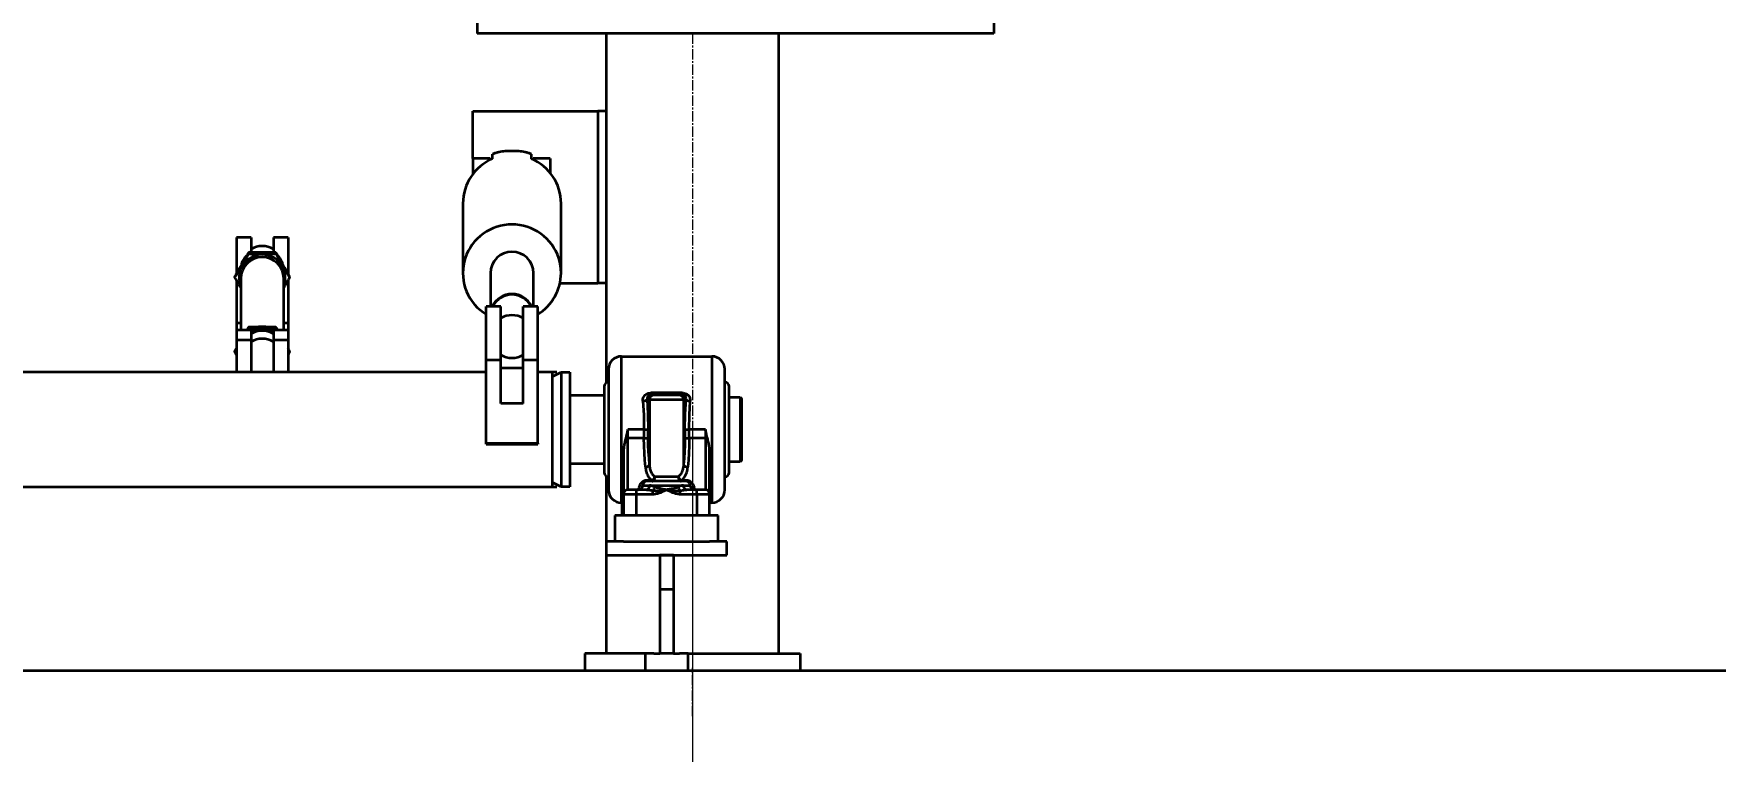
# Model space of a CAD drawing. Header units: millimetres. Extents: x -17820 to 17820, y -12600 to 12600.
# Drawn here: x -2393 to -440, y 4254 to 5088 of the extents above; entities that cross this region are included whole.
import ezdxf

# ---------------------------------------------------------------- set-up
doc = ezdxf.new("R2010")
doc.units = ezdxf.units.MM
doc.linetypes.add('点画线', pattern=[18, 12, -2, 2, -2])
doc.layers.get('0').update_dxf_attribs({"lineweight": 35})
for name, color, linetype, lineweight in [('CDRAFT0', 7, 'Continuous', 35), ('EB0_1_1_1_1_1_1_1_1_1_1_1_1_1_1_1_1_1_1_1_1_1', 7, 'Continuous', 35), ('EB0_1_1_1_1_1_1_1_1_1_1_1_1_1_1_1_1_1_1_1_1_1_1_1_1_1_1_1_1', 7, 'Continuous', 35), ('中心线层', 1, '点画线', 18), ('尺寸线层', 3, 'Continuous', 18)]:
    doc.layers.add(name, color=color, linetype=linetype, lineweight=lineweight)
doc.styles.add('机械', font='isocp', dxfattribs={"width": 0.667, "bigfont": 'gbcbig.shx'})
doc.dimstyles.new('标准', dxfattribs={"dimscale": 60, "dimtxt": 4, "dimasz": 3, "dimexe": 1, "dimexo": 0, "dimgap": 0.76128, "dimtad": 1, "dimdec": 1, "dimdsep": 46, "dimtxsty": '机械', "dimblk": '_CAXARROW', "dimcen": 0, "dimdle": 4, "dimclrt": 2, "dimaunit": 1, "dimazin": 2, "dimtfac": 0.707107, "dimtdec": 3, "dimtmove": 0, "dimatfit": 3, "dimfxl": 0, "dimfrac": 2, "dimtolj": 1, "dimlwd": 18, "dimarcsym": 0})

# ---------------------------------------------------------------- blocks, each defined once
blk = doc.blocks.new('*X169')
at = {"layer": 'CDRAFT0'}
for p, q in [((-140, 85.2), (-35, 85.2)), ((-140, -84.8), (-140, 85.2)), ((-35, 85.2), (-35, 0.2)), ((-220, 61.7), (-210, 66.7)), ((-220, -66.3), (-220, 66.7)), ((-210, 66.7), (-200, 66.7)), ((-210, 66.7), (-210, 65.9)), ((-210, 65.9), (-210, -66.3)), ((-200, 66.7), (-200, 65.9)), ((-200, 65.9), (-200, -66.3)), ((-155, 70.2), (-155, -69.8)), ((-20, 0.2), (-20, 70.2)), ((-200, 40.2), (-160, 40.2)), ((-160, 50.2), (-160, -49.8)), ((-69.3, 42.7), (-105.7, 42.7)), ((-105.7, 40.2), (-105.7, 42.7)), ((-102.3, 40.2), (-105.7, 40.2)), ((-72.7, 40.2), (-102.3, 40.2)), ((-69.3, 40.2), (-72.7, 40.2)), ((-69.3, 40.2), (-69.3, 42.7)), ((-15, 0.2), (-15, 50.2)), ((-110.1, 35.2), (-107.2, 35.2)), ((-107.2, 35.2), (-67.8, 35.2)), ((-107.2, 35.2), (-107.2, -40.4)), ((-67.8, 35.2), (-67.8, -40.4)), ((-67.8, 35.2), (-64.9, 35.2)), ((-15, 37.7), (-2, 37.7)), ((-2, 37.7), (0, 35.7)), ((-2, 37.7), (-2, 37.3)), ((-2, 37.3), (-2, -37.3)), ((0, 35.3), (0, 35.7)), ((0, -35.3), (0, 35.3)), ((-113.8, 0.2), (-132.5, 0.2)), ((-132.5, -9.8), (-132.5, 0.2)), ((-113.8, 0.2), (-113.8, -9.8)), ((-113.8, 0.2), (-108.8, 0.2)), ((-108.8, -9.8), (-108.8, 0.2)), ((-66.2, 0.2), (-66.2, -9.8)), ((-66.2, 0.2), (-61.2, 0.2)), ((-61.2, -9.8), (-61.2, 0.2)), ((-42.5, 0.2), (-61.2, 0.2)), ((-42.5, 0.2), (-42.5, -9.8)), ((-35, 0.2), (-35, -84.8)), ((-20, -69.8), (-20, 0.2)), ((-15, -49.8), (-15, 0.2)), ((-134.9, -9.8), (-132.5, -9.8)), ((-113.8, -9.8), (-132.5, -9.8)), ((-132.5, -69.8), (-132.5, -9.8)), ((-113.8, -9.8), (-108.8, -9.8)), ((-66.2, -9.8), (-61.2, -9.8)), ((-42.5, -9.8), (-61.2, -9.8)), ((-42.5, -9.8), (-42.5, -69.8)), ((-40.1, -9.8), (-42.5, -9.8)), ((-137.5, -23.8), (-137.5, -74.8)), ((-37.5, -74.8), (-37.5, -23.8)), ((-2, -37.3), (-15, -37.3)), ((0, -35.3), (-2, -37.3)), ((-160, -39.8), (-200, -39.8)), ((-157.5, -54.1), (-157.5, -129.8)), ((-73.9, -54.8), (-101.1, -54.8)), ((-210, -66.3), (-220, -61.3)), ((-200, -66.3), (-210, -66.3)), ((-137.5, -74.8), (-122.5, -74.8)), ((-137.5, -74.8), (-137.5, -99.8)), ((-122.5, -69.8), (-132.5, -69.8)), ((-122.5, -74.8), (-122.5, -69.8)), ((-111, -69.8), (-122.5, -69.8)), ((-122.5, -74.8), (-103.3, -74.8)), ((-122.5, -99.8), (-122.5, -74.8)), ((-115, -64.8), (-115, -64.7)), ((-115, -64.8), (-107.3, -64.8)), ((-104.4, -58.9), (-110, -58.9)), ((-110, -59.8), (-110, -58.9)), ((-65, -59.8), (-110, -59.8)), ((-107.3, -64.8), (-67.7, -64.8)), ((-104.4, -59.8), (-104.4, -58.9)), ((-103.3, -74.8), (-103.3, -70.7)), ((-71.7, -74.8), (-71.7, -70.7)), ((-71.7, -74.8), (-52.5, -74.8)), ((-65, -58.9), (-70.6, -58.9)), ((-70.6, -58.9), (-70.6, -59.8)), ((-67.7, -64.8), (-60, -64.8)), ((-65, -58.9), (-65, -59.8)), ((-52.5, -69.8), (-64, -69.8)), ((-60, -64.7), (-60, -64.8)), ((-42.5, -69.8), (-52.5, -69.8)), ((-52.5, -74.8), (-52.5, -69.8)), ((-52.5, -74.8), (-37.5, -74.8)), ((-52.5, -74.8), (-52.5, -99.8)), ((-37.5, -99.8), (-37.5, -74.8)), ((-137.5, -84.8), (-140, -84.8)), ((-139.5, -84.8), (-139.5, -99.8)), ((-35, -84.8), (-37.5, -84.8)), ((-147.5, -99.8), (-147.5, -129.8)), ((-137.5, -99.8), (-147.5, -99.8)), ((-37.5, -99.8), (-137.5, -99.8)), ((-27.5, -99.8), (-37.5, -99.8)), ((-27.5, -129.8), (-27.5, -99.8)), ((-157.5, -129.8), (-157.5, -145.8)), ((-137.5, -129.8), (-157.5, -129.8)), ((-137.5, -129.8), (-37.5, -129.8)), ((-17.5, -129.8), (-37.5, -129.8)), ((-17.5, -145.8), (-17.5, -129.8)), ((-157.5, -145.8), (-137.5, -145.8)), ((-157.5, -145.8), (-157.5, -259.8)), ((-137.5, -145.8), (-37.5, -145.8)), ((-95.5, -145.8), (-95.5, -185.8)), ((-79.5, -145.8), (-95.5, -145.8)), ((-79.5, -145.8), (-79.5, -185.8)), ((-37.5, -145.8), (-17.5, -145.8)), ((-79.5, -185.8), (-95.5, -185.8)), ((-95.5, -185.8), (-95.5, -259.8)), ((-79.5, -185.8), (-79.5, -259.8)), ((-182.5, -259.8), (-182.5, -279.8)), ((-162.5, -259.8), (-182.5, -259.8)), ((-107.5, -259.8), (-162.5, -259.8)), ((-112.5, -259.8), (-112.5, -279.8)), ((-102.5, -259.8), (-112.5, -259.8)), ((-102.5, -259.8), (-95.5, -259.8)), ((-79.5, -259.8), (-95.5, -259.8)), ((-79.5, -259.8), (-72.5, -259.8)), ((-62.5, -259.8), (-72.5, -259.8)), ((-62.5, -279.8), (-62.5, -259.8))]:
    blk.add_line(p, q, dxfattribs=at)
for points in [[(-115, 33.3), (-114.1, 33.4), (-113.3, 33.5), (-112.5, 33.7), (-111.8, 33.9), (-111.2, 34.2), (-110.7, 34.5), (-110.3, 34.9), (-110.1, 35.2)], [(-115, 33.3), (-114.1, 17.1), (-113.8, 0.2)], [(-110.1, 35.2), (-109.2, 18.1), (-108.8, 0.2)], [(-66.2, 0.2), (-65.8, 18.1), (-64.9, 35.2)], [(-64.9, 35.2), (-64.7, 34.9), (-64.3, 34.5), (-63.8, 34.2), (-63.2, 33.9), (-62.5, 33.7), (-61.7, 33.5), (-60.9, 33.4), (-60, 33.3)], [(-61.2, 0.2), (-60.9, 17.1), (-60, 33.3)], [(-112.1, -43.2), (-112.8, -35.5), (-113.3, -27.3), (-113.7, -18.6), (-113.8, -9.8)], [(-107.2, -40.4), (-107.9, -33.4), (-108.4, -25.8), (-108.7, -17.9), (-108.8, -9.8)], [(-66.2, -9.8), (-66.3, -17.9), (-66.6, -25.8), (-67.1, -33.4), (-67.8, -40.4)], [(-61.2, -9.8), (-61.3, -18.6), (-61.7, -27.3), (-62.2, -35.5), (-62.9, -43.2)], [(-104.4, -59.8), (-103.8, -59.7), (-103.2, -59.4), (-102.6, -58.9), (-102.1, -58.3), (-101.6, -57.6), (-101.3, -56.7), (-101.1, -55.8), (-101.1, -54.8)], [(-73.9, -54.8), (-73.9, -55.8), (-73.7, -56.7), (-73.4, -57.6), (-72.9, -58.3), (-72.4, -58.9), (-71.8, -59.4), (-71.2, -59.7), (-70.6, -59.8)], [(-107.3, -64.8), (-107.4, -65.8), (-107.6, -66.7), (-108, -67.6), (-108.4, -68.3), (-108.9, -68.9), (-109.6, -69.4), (-110.2, -69.7), (-111, -69.8)], [(-64, -69.8), (-64.8, -69.7), (-65.4, -69.4), (-66.1, -68.9), (-66.6, -68.3), (-67, -67.6), (-67.4, -66.7), (-67.6, -65.8), (-67.7, -64.8)]]:
    blk.add_lwpolyline(points, dxfattribs=at)
for centre, radius, start, end in [((-140, 70.2), 15, 90, 180), ((-35, 70.2), 15, 0, 90), ((-155, 50.2), 5, 90, 180), ((-102.2, 35.3), 4.96, 90.4412, 180.4348), ((-72.8, 35.3), 4.96, 359.5653, 89.5588), ((-20, 50.2), 5, 0, 90), ((-155, -49.8), 5, 180, 270), ((-111.9, -37.9), 5.37, 267.6884, 331.3352), ((-108.1, -52.4), 7.46, 299.4817, 341.2259), ((-66.9, -52.4), 7.46, 198.7743, 240.5182), ((-63.1, -37.9), 5.37, 208.6647, 272.3117), ((-20, -49.8), 5, 270, 0), ((-140, -69.8), 15, 180, 270), ((-132.5, -74.8), 5, 90, 180), ((-120, -64.8), 5, 270, 0), ((-110, -64.8), 5, 90, 180), ((-109.5, -64.2), 9, 313.7489, 344.1336), ((-65.5, -64.2), 9, 195.8664, 226.251), ((-65, -64.8), 5, 0, 90), ((-55, -64.8), 5, 180, 270), ((-42.5, -74.8), 5, 0, 90), ((-35, -69.8), 15, 270, 360)]:
    blk.add_arc(centre, radius, start, end, dxfattribs=at)
for points, knots in [([(-115, 33.3), (-115, 33.4), (-115.1, 34.7), (-114.7, 36.8), (-113.4, 39.4), (-111.3, 41.3), (-108.7, 42.5), (-106.7, 42.6), (-105.7, 42.7)], [0, 0, 0, 0, 78.656882, 552.412094, 982.209372, 1381.584247, 1784.195973, 2191.396237, 2191.396237, 2191.396237, 2191.396237]), ([(-105.7, 40.2), (-106.1, 40.2), (-106.6, 40.2), (-107.5, 39.9), (-108, 39.7), (-108.8, 39.2), (-109.5, 38.4), (-110.1, 37.1), (-110.2, 35.9), (-110.1, 35.3), (-110.1, 35.2)], [0, 0, 0, 0, 353.413017, 460.487571, 821.969679, 919.777272, 1410.333822, 1983.5876, 2649.839329, 2761.772659, 2761.772659, 2761.772659, 2761.772659]), ([(-69.3, 42.7), (-68.7, 42.7), (-67.1, 42.6), (-65, 41.9), (-63.2, 40.7), (-61.9, 39.6), (-61, 38.2), (-60.1, 36.1), (-60, 34.4), (-60, 33.3)], [0, 0, 0, 0, 181.45857, 520.948208, 711.405583, 901.935394, 1101.793289, 1301.729557, 1694.866909, 1694.866909, 1694.866909, 1694.866909]), ([(-64.9, 35.2), (-64.9, 35.8), (-64.8, 37), (-65.5, 38.4), (-66.3, 39.2), (-67.1, 39.7), (-67.7, 40), (-68.5, 40.2), (-69, 40.2), (-69.3, 40.2)], [0, 0, 0, 0, 439.470107, 859.758714, 1107.709234, 1223.394733, 1437.440906, 1526.296536, 1689.737895, 1689.737895, 1689.737895, 1689.737895]), ([(-132.5, 0.2), (-132.5, 0.2), (-133.3, -3.1), (-134.1, -6.5), (-134.9, -9.8)], [0, 0, 0, 0, 4.713772, 832.118834, 832.118834, 832.118834, 832.118834]), ([(-40.1, -9.8), (-40.8, -7.1), (-41.5, -3.7), (-42.3, -0.4), (-42.5, 0.2), (-42.5, 0.2)], [0, 0, 0, 0, 318.442037, 387.756599, 389.965173, 389.965173, 389.965173, 389.965173]), ([(-134.9, -9.8), (-135.3, -11.5), (-136.1, -14.6), (-137.2, -19.3), (-137.4, -22.3), (-137.5, -23.8)], [0, 0, 0, 0, 417.689489, 788.192028, 1163.806355, 1163.806355, 1163.806355, 1163.806355]), ([(-37.5, -23.8), (-37.6, -22.3), (-37.8, -19.3), (-38.9, -14.7), (-39.7, -11.5), (-40.1, -9.8)], [0, 0, 0, 0, 101.92253, 205.965725, 321.267356, 321.267356, 321.267356, 321.267356]), ([(-112.1, -43.2), (-111.9, -45.1), (-111.5, -47.9), (-110.4, -51.2), (-109.2, -53.8), (-107.5, -56.3), (-105.7, -58), (-104.6, -58.8), (-104.4, -58.9)], [0, 0, 0, 0, 458.773456, 695.139034, 931.428645, 1234.746274, 1545.504569, 1590.720548, 1590.720548, 1590.720548, 1590.720548]), ([(-101.1, -54.8), (-101.2, -54.7), (-102, -54), (-103.5, -52.4), (-105.2, -49.5), (-106.6, -45.5), (-107, -42.1), (-107.2, -40.4)], [0, 0, 0, 0, 34.314827, 266.895655, 506.135816, 872.498003, 1250.577512, 1250.577512, 1250.577512, 1250.577512]), ([(-67.8, -40.4), (-67.9, -41.4), (-68.1, -43.5), (-68.8, -46.4), (-69.7, -49.2), (-70.9, -51.5), (-72.4, -53.4), (-73.4, -54.3), (-73.9, -54.8)], [0, 0, 0, 0, 185.429732, 372.323077, 567.719377, 766.464792, 904.29766, 1044.164045, 1044.164045, 1044.164045, 1044.164045]), ([(-70.6, -58.9), (-69.9, -58.4), (-68.6, -57.4), (-66.8, -55.4), (-65.3, -52.8), (-64.1, -49.8), (-63.3, -46.6), (-63, -44.3), (-62.9, -43.2)], [0, 0, 0, 0, 138.78698, 279.592924, 471.380876, 666.764718, 843.141959, 1021.211086, 1021.211086, 1021.211086, 1021.211086]), ([(-110, -58.9), (-110.6, -58.9), (-111.4, -59), (-112.8, -59.3), (-114.1, -59.8), (-115.4, -60.6), (-116.6, -61.5), (-117.7, -62.7), (-118.8, -64.4), (-119.5, -66.3), (-119.9, -68.2), (-120, -69.5), (-120, -69.7), (-120, -69.8)], [0, 0, 0, 0, 132.782942, 165.941845, 333.920015, 458.824112, 587.100813, 797.793235, 1013.323121, 1424.986473, 1845.437278, 2376.401798, 2916.031213, 2916.031213, 2916.031213, 2916.031213]), ([(-111, -69.8), (-110.7, -69.8), (-109.3, -69.8), (-106.7, -70.1), (-104.5, -70.5), (-103.3, -70.7)], [0, 0, 0, 0, 103.844029, 474.340611, 850.451152, 850.451152, 850.451152, 850.451152]), ([(-100.9, -66.7), (-102.1, -66.1), (-104.1, -65.3), (-106.2, -64.8), (-107.1, -64.8), (-107.3, -64.8)], [0, 0, 0, 0, 464.208799, 721.062235, 826.809423, 826.809423, 826.809423, 826.809423]), ([(-103.3, -70.7), (-101.7, -70.8), (-98.5, -71), (-94.3, -70.6), (-90.6, -70.2), (-88.5, -69.9), (-87.5, -69.8), (-87.5, -69.8)], [0, 0, 0, 0, 374.696591, 750.669576, 986.480118, 1223.097984, 1226.036104, 1226.036104, 1226.036104, 1226.036104]), ([(-103.3, -74.8), (-103, -74.8), (-101.5, -74.7), (-98.7, -74.3), (-95.1, -73.1), (-91.3, -71.6), (-88.8, -70.4), (-87.5, -69.8), (-87.5, -69.8)], [0, 0, 0, 0, 80.843276, 396.345543, 712.787711, 1076.661422, 1440.823426, 1443.414518, 1443.414518, 1443.414518, 1443.414518]), ([(-87.5, -69.8), (-87.5, -69.8), (-87.5, -69.8), (-87.6, -69.8), (-88, -69.7), (-89.4, -69.5), (-90.9, -69.2), (-93.1, -68.8), (-95.1, -68.4), (-98.1, -67.8), (-99.9, -67.1), (-100.9, -66.7)], [0, 0, 0, 0, 4.940586, 11.442628, 39.443659, 151.460521, 600.356858, 643.780339, 1054.030073, 1464.181841, 1921.861527, 1921.861527, 1921.861527, 1921.861527]), ([(-74.1, -66.7), (-75.1, -67.1), (-77.1, -67.9), (-80.9, -68.6), (-84.4, -69.3), (-86.8, -69.7), (-87.5, -69.8), (-87.5, -69.8)], [0, 0, 0, 0, 263.301621, 527.472913, 935.609204, 1079.868765, 1082.652561, 1082.652561, 1082.652561, 1082.652561]), ([(-87.5, -69.8), (-87.5, -69.8), (-86.5, -69.9), (-84.4, -70.2), (-80.7, -70.6), (-76.5, -71), (-73.3, -70.8), (-71.7, -70.7)], [0, 0, 0, 0, 2.601409, 212.102657, 420.889102, 753.775249, 1085.531031, 1085.531031, 1085.531031, 1085.531031]), ([(-87.5, -69.8), (-87.5, -69.8), (-86.2, -70.4), (-83.7, -71.6), (-79.9, -73.1), (-76.3, -74.3), (-73.5, -74.7), (-72, -74.8), (-71.7, -74.8)], [0, 0, 0, 0, 2.312451, 327.313181, 652.056353, 934.468945, 1216.043279, 1288.192252, 1288.192252, 1288.192252, 1288.192252]), ([(-67.7, -64.8), (-68.3, -64.8), (-69.6, -64.9), (-71.8, -65.7), (-73.3, -66.3), (-74.1, -66.7)], [0, 0, 0, 0, 194.353609, 395.601882, 604.112022, 604.112022, 604.112022, 604.112022]), ([(-71.7, -70.7), (-70.8, -70.6), (-69, -70.2), (-66.5, -69.9), (-64.9, -69.8), (-64, -69.8)], [0, 0, 0, 0, 217.555358, 415.494464, 615.354011, 615.354011, 615.354011, 615.354011]), ([(-55, -69.8), (-55, -69.7), (-55, -69.7), (-55, -69), (-55.1, -68), (-55.4, -66.4), (-56.1, -64.6), (-57.3, -62.8), (-58.6, -61.2), (-60.5, -59.9), (-62.6, -59), (-64.3, -58.9), (-65, -58.9)], [0, 0, 0, 0, 197.157566, 394.317207, 597.424169, 800.451685, 1030.542416, 1172.647787, 1318.485508, 1428.519197, 1536.540967, 1622.90156, 1622.90156, 1622.90156, 1622.90156])]:
    blk.add_open_spline(points, degree=3, knots=knots, dxfattribs=at)
blk = doc.blocks.new('*X195')
at = {"layer": '尺寸线层', "linetype": 'Continuous', "lineweight": 18}
for points in [[(-12528.1, 2476.2), (-12348.1, 2498.7), (-12348.1, 2453.7)], [(-1628.1, 2476.2), (-1808.1, 2498.7), (-1808.1, 2453.7)]]:
    blk.add_hatch(color=0, dxfattribs=at).paths.add_polyline_path(points, flags=0)
at = {"layer": '尺寸线层', "color": 0, "linetype": 'Continuous'}
for p, q in [((-1628.1, 4625.9), (-1628.1, 2416.2)), ((-12528.1, 4347.9), (-12528.1, 2416.2))]:
    blk.add_line(p, q, dxfattribs=at)
at = {"layer": '尺寸线层', "color": 0, "linetype": 'Continuous', "lineweight": 18}
blk.add_line((-12528.1, 2476.2), (-1628.1, 2476.2), dxfattribs=at)
at = {"layer": '尺寸线层', "color": 2, "insert": (-7078.1, 2641.9), "char_height": 240, "width": 1134.281, "attachment_point": 5, "line_spacing_factor": 0.939812, "style": '机械'}
blk.add_mtext('\\T1.1;10900', dxfattribs=at)
blk = doc.blocks.new('_CAXARROW')
blk.add_hatch(color=2).paths.add_polyline_path([(0, 0), (-1, 0.125), (-1, -0.125)], flags=0)

msp = doc.modelspace()

# ---------------------------------------------------------------- linework, layer by layer
at = {"layer": 'CDRAFT0'}
for p, q in [((-1728.07, 5087.92), (-1728.07, 4682.29)), ((-1528.07, 5087.92), (-1528.07, 4367.92)), ((-1883.07, 4942.92), (-1883.07, 4997.92)), ((-1883.07, 4997.92), (-1738.07, 4997.92)), ((-1728.07, 4997.92), (-1738.07, 4997.92)), ((-1738.07, 4997.92), (-1738.07, 4797.92)), ((-1863.07, 4942.92), (-1883.07, 4942.92)), ((-1883.07, 4942.92), (-1883.07, 4924.66)), ((-1863.07, 4942.92), (-1863.07, 4941.13)), ((-1860.07, 4942.51), (-1860.07, 4947.9)), ((-1834.5, 4951.51), (-1840.64, 4951.51)), ((-1815.07, 4942.51), (-1815.07, 4947.9)), ((-1793.07, 4942.92), (-1813.07, 4942.92)), ((-1813.07, 4942.92), (-1813.07, 4941.62)), ((-1793.07, 4942.92), (-1793.07, 4925.94)), ((-1894.57, 4890.69), (-1894.57, 4809.76)), ((-1780.57, 4809.76), (-1780.57, 4890.69)), ((-2140.57, 4850.86), (-2157.57, 4850.86)), ((-2157.57, 4850.86), (-2157.57, 4812.97)), ((-2140.57, 4850.86), (-2140.57, 4835.56)), ((-2097.57, 4850.86), (-2114.57, 4850.86)), ((-2114.57, 4850.86), (-2114.57, 4835.56)), ((-2097.57, 4850.86), (-2097.57, 4812.97)), ((-2143.45, 4832.22), (-2143.45, 4833.39)), ((-2141.61, 4833.55), (-2140.57, 4834.32)), ((-2140.57, 4834.32), (-2140.57, 4835.56)), ((-2114.57, 4835.56), (-2114.57, 4834.32)), ((-2113.53, 4833.55), (-2114.57, 4834.32)), ((-2111.69, 4832.22), (-2111.69, 4833.39)), ((-2159.33, 4804.76), (-2159.33, 4805.93)), ((-2157.57, 4812.97), (-2157.57, 4809.18)), ((-2155.41, 4812.97), (-2157.57, 4812.97)), ((-2097.57, 4812.97), (-2099.73, 4812.97)), ((-2097.57, 4812.97), (-2097.57, 4809.18)), ((-2095.82, 4804.76), (-2095.82, 4805.93)), ((-1862.57, 4809.76), (-1862.57, 4771.06)), ((-1812.57, 4771.06), (-1812.57, 4809.76)), ((-2157.57, 4801.52), (-2157.57, 4751.33)), ((-2152.57, 4803.34), (-2152.57, 4743.53)), ((-2102.57, 4743.53), (-2102.57, 4803.34)), ((-2097.57, 4801.52), (-2097.57, 4751.33)), ((-1781.84, 4797.92), (-1738.07, 4797.92)), ((-1728.07, 4797.92), (-1738.07, 4797.92)), ((-1850.57, 4771.06), (-1867.57, 4771.06)), ((-1867.57, 4709.11), (-1867.57, 4771.06)), ((-1850.57, 4709.11), (-1850.57, 4771.06)), ((-1807.57, 4771.06), (-1824.57, 4771.06)), ((-1824.57, 4709.11), (-1824.57, 4771.06)), ((-1807.57, 4709.11), (-1807.57, 4771.06)), ((-2157.57, 4751.33), (-2157.57, 4743.53)), ((-2152.57, 4751.33), (-2157.57, 4751.33)), ((-2143.45, 4745.61), (-2143.45, 4746.78)), ((-2111.69, 4745.61), (-2111.69, 4746.78)), ((-2097.57, 4751.33), (-2102.57, 4751.33)), ((-2097.57, 4751.33), (-2097.57, 4743.53)), ((-2140.57, 4743.53), (-2157.57, 4743.53)), ((-2157.57, 4743.53), (-2157.57, 4731.72)), ((-2140.57, 4731.72), (-2157.57, 4731.72)), ((-2157.57, 4731.72), (-2157.57, 4694.42)), ((-2140.57, 4743.53), (-2140.57, 4731.72)), ((-2140.57, 4731.72), (-2140.57, 4694.42)), ((-2097.57, 4743.53), (-2114.57, 4743.53)), ((-2114.57, 4743.53), (-2114.57, 4731.72)), ((-2097.57, 4731.72), (-2114.57, 4731.72)), ((-2114.57, 4731.72), (-2114.57, 4694.42)), ((-2097.57, 4743.53), (-2097.57, 4731.72)), ((-2097.57, 4731.72), (-2097.57, 4694.42)), ((-2159.33, 4718.16), (-2159.33, 4719.33)), ((-2095.82, 4718.16), (-2095.82, 4719.33)), ((-1867.57, 4709.11), (-1850.57, 4709.11)), ((-1867.57, 4612.24), (-1867.57, 4709.11)), ((-1850.57, 4658.19), (-1850.57, 4709.11)), ((-1824.57, 4709.11), (-1807.57, 4709.11)), ((-1824.57, 4658.19), (-1824.57, 4709.11)), ((-1807.57, 4612.24), (-1807.57, 4709.11)), ((-1867.57, 4694.42), (-2565.57, 4694.42)), ((-1850.57, 4699.71), (-1824.57, 4699.71)), ((-1785.57, 4694.42), (-1807.57, 4694.42)), ((-1824.57, 4658.19), (-1850.57, 4658.19)), ((-1867.57, 4612.24), (-1807.57, 4612.24)), ((-1867.57, 4611.09), (-1867.57, 4612.24)), ((-1867.57, 4611.09), (-1807.57, 4611.09)), ((-1807.57, 4612.24), (-1807.57, 4611.09)), ((-12158.34, 4561.42), (-1785.57, 4561.42)), ((-1633.07, 4367.92), (-1523.07, 4367.92)), ((-1523.07, 4367.92), (-1503.07, 4367.92)), ((-1503.07, 4367.92), (-1503.07, 4347.92))]:
    msp.add_line(p, q, dxfattribs=at)
msp.add_lwpolyline([(-1780.57, 4809.76), (-1780.75, 4814.19), (-1781.27, 4818.59), (-1782.15, 4822.93), (-1783.36, 4827.19), (-1784.91, 4831.35), (-1786.78, 4835.37), (-1788.97, 4839.23), (-1791.46, 4842.91), (-1794.23, 4846.39), (-1797.27, 4849.64), (-1800.55, 4852.65), (-1804.07, 4855.39), (-1807.79, 4857.85), (-1811.69, 4860.02), (-1815.76, 4861.87), (-1819.96, 4863.4), (-1824.27, 4864.61), (-1828.65, 4865.47), (-1833.1, 4865.99), (-1837.57, 4866.16), (-1842.04, 4865.99), (-1846.49, 4865.47), (-1850.88, 4864.61), (-1855.19, 4863.4), (-1859.38, 4861.87), (-1863.45, 4860.02), (-1867.35, 4857.85), (-1871.08, 4855.39), (-1874.59, 4852.65), (-1877.88, 4849.64), (-1880.91, 4846.39), (-1883.69, 4842.91), (-1886.17, 4839.23), (-1888.36, 4835.37), (-1890.23, 4831.35), (-1891.78, 4827.19), (-1893, 4822.93), (-1893.87, 4818.59), (-1894.4, 4814.19), (-1894.57, 4809.76), (-1894.4, 4805.34), (-1893.87, 4800.94), (-1893, 4796.6), (-1891.78, 4792.33), (-1890.23, 4788.18), (-1888.36, 4784.16), (-1886.17, 4780.29), (-1883.69, 4776.61), (-1880.91, 4773.13), (-1877.88, 4769.88), (-1874.59, 4766.87), (-1871.08, 4764.13), (-1867.57, 4761.8)], dxfattribs=at)
for centre, radius, start, end in [((-1838.2, 4890.56), 56.37, 112.82765, 179.865), ((-1836.98, 4890.53), 56.41, 0.16048, 67.14687), ((-2127.56, 4804.45), 26.75, 0.04647, 200.78212), ((-2127.57, 4803.3), 25, 0.07663, 179.92337), ((-2127.57, 4816.15), 25, 58.66775, 121.33225), ((-2127.57, 4816.07), 25.04, 58.71749, 121.28251), ((-1837.57, 4809.56), 25, 0.47208, 179.52792), ((-2127.46, 4804.47), 26.64, 339.08918, 0.00649), ((-1836.85, 4809.87), 56.28, 301.34671, 359.89385), ((-1837.57, 4760.28), 25.1, 25.42742, 154.57258), ((-1837.57, 4759.55), 25.11, 27.27934, 152.72066), ((-1837.57, 4735.58), 25.22, 58.97121, 121.02879), ((-2127.57, 4717.78), 26.79, 60.97417, 119.02583), ((-2127.57, 4717.67), 25.03, 58.71598, 121.28402), ((-2127.57, 4708.45), 25.04, 58.71711, 121.28289), ((-1837.57, 4736.06), 25, 238.66775, 301.33225)]:
    msp.add_arc(centre, radius, start, end, dxfattribs=at)
for points, knots in [([(-1837.57, 4951.43), (-1837.59, 4951.43), (-1840.21, 4951.57), (-1845.28, 4951.5), (-1851.55, 4950.53), (-1856.43, 4949.24), (-1858.86, 4948.35), (-1860.07, 4947.9)], [0, 0, 0, 0, 157.1268439, 27542.6266758, 53308.553096, 66483.8599186, 79653.6127318, 79653.6127318, 79653.6127318, 79653.6127318]), ([(-1815.07, 4947.9), (-1816.26, 4948.34), (-1818.63, 4949.22), (-1823.51, 4950.51), (-1829.81, 4951.5), (-1834.94, 4951.57), (-1837.56, 4951.43), (-1837.57, 4951.43)], [0, 0, 0, 0, 12839.7198522, 25683.5887421, 51980.3770797, 79293.3196642, 79450.0469813, 79450.0469813, 79450.0469813, 79450.0469813]), ([(-2143.45, 4833.39), (-2143.46, 4833.38), (-2143.5, 4833.36), (-2143.77, 4832.94), (-2144.36, 4831.97), (-2145.53, 4830.02), (-2147.12, 4827.3), (-2149.25, 4823.65), (-2151.69, 4819.43), (-2154.45, 4814.66), (-2156.58, 4810.94), (-2158.02, 4808.39), (-2158.7, 4807.15), (-2159.15, 4806.32), (-2159.31, 4805.99), (-2159.32, 4805.94), (-2159.33, 4805.93)], [0, 0, 0, 0, 5397.780817, 10772.3238382, 19604.8312514, 34801.9357907, 56693.9416742, 78707.4829957, 112384.348342, 146029.4616219, 179310.5510873, 190503.5054096, 201761.2878621, 208511.891965, 215326.0765479, 217442.8911631, 217442.8911631, 217442.8911631, 217442.8911631]), ([(-2159.33, 4804.76), (-2159.31, 4804.77), (-2159.28, 4804.79), (-2159.01, 4805.21), (-2158.41, 4806.18), (-2157.25, 4808.12), (-2155.66, 4810.84), (-2153.09, 4815.25), (-2150.42, 4819.88), (-2147.67, 4824.64), (-2145.98, 4827.58), (-2144.76, 4829.76), (-2144.07, 4831), (-2143.63, 4831.83), (-2143.46, 4832.16), (-2143.45, 4832.21), (-2143.45, 4832.22)], [0, 0, 0, 0, 5396.7883171, 10770.3431112, 19600.959946, 34795.4485711, 56461.8499941, 78686.3015356, 128553.9909053, 153913.7657366, 179136.6137383, 190330.0651853, 201585.7776485, 208333.3024839, 215147.2828558, 217263.4880078, 217263.4880078, 217263.4880078, 217263.4880078]), ([(-2151.44, 4819.86), (-2151.37, 4820.12), (-2151.03, 4821.48), (-2149.98, 4823.83), (-2148.28, 4826.81), (-2146.7, 4828.99), (-2145.62, 4830.04), (-2145.37, 4830.29)], [0, 0, 0, 0, 5301.0912126, 26726.9689701, 49952.4436061, 73645.4973605, 80948.5512969, 80948.5512969, 80948.5512969, 80948.5512969]), ([(-2111.69, 4833.39), (-2111.71, 4833.4), (-2111.75, 4833.43), (-2112.15, 4833.48), (-2113.14, 4833.54), (-2114.98, 4833.6), (-2117.43, 4833.64), (-2121.7, 4833.67), (-2126.77, 4833.67), (-2132.59, 4833.67), (-2137.01, 4833.65), (-2140.24, 4833.6), (-2142.06, 4833.54), (-2142.97, 4833.48), (-2143.39, 4833.43), (-2143.43, 4833.4), (-2143.45, 4833.39)], [0, 0, 0, 0, 3975.8951715, 9144.4507407, 17111.8127808, 30199.0187283, 46762.3454143, 63398.4806081, 108555.5650554, 139097.6113131, 169533.0726385, 189324.949096, 199574.8008123, 207582.1062831, 213364.2217571, 217114.6216559, 217114.6216559, 217114.6216559, 217114.6216559]), ([(-2143.45, 4832.22), (-2143.43, 4832.2), (-2143.39, 4832.18), (-2142.99, 4832.12), (-2142.01, 4832.06), (-2140.18, 4832), (-2137.72, 4831.96), (-2133.46, 4831.93), (-2128.38, 4831.93), (-2122.56, 4831.93), (-2118.14, 4831.95), (-2114.9, 4832), (-2113.09, 4832.07), (-2112.17, 4832.12), (-2111.75, 4832.17), (-2111.71, 4832.21), (-2111.69, 4832.22)], [0, 0, 0, 0, 3979.1602511, 9151.9739798, 17125.9079672, 30228.87674, 46606.5940227, 63445.0728034, 108645.1585149, 139069.5556258, 169653.0621395, 189461.2411423, 199719.5428815, 207733.7059937, 213520.2630408, 217273.7422337, 217273.7422337, 217273.7422337, 217273.7422337]), ([(-2095.82, 4805.93), (-2095.83, 4805.98), (-2095.86, 4806.07), (-2096.14, 4806.59), (-2096.73, 4807.69), (-2097.9, 4809.76), (-2099.49, 4812.56), (-2101.62, 4816.24), (-2104.06, 4820.48), (-2106.82, 4825.25), (-2108.95, 4828.9), (-2110.39, 4831.32), (-2111.07, 4832.46), (-2111.52, 4833.17), (-2111.68, 4833.4), (-2111.69, 4833.39), (-2111.69, 4833.39)], [0, 0, 0, 0, 5361.7911533, 10700.343827, 19476.158337, 34572.5189571, 56319.2314611, 78186.743423, 111640.0419869, 145061.968347, 178119.4336195, 189240.6716446, 200423.7459485, 207129.8124695, 213898.549895, 216001.3359595, 216001.3359595, 216001.3359595, 216001.3359595]), ([(-2111.69, 4832.22), (-2111.68, 4832.17), (-2111.65, 4832.08), (-2111.37, 4831.56), (-2110.78, 4830.46), (-2109.62, 4828.4), (-2108.02, 4825.6), (-2105.46, 4821.15), (-2102.79, 4816.53), (-2100.04, 4811.78), (-2098.35, 4808.9), (-2097.12, 4806.83), (-2096.44, 4805.69), (-2095.99, 4804.98), (-2095.83, 4804.75), (-2095.82, 4804.76), (-2095.82, 4804.76)], [0, 0, 0, 0, 5371.3379102, 10719.5951782, 19508.9113032, 34631.8398958, 56196.2410215, 78316.0904607, 127952.0229575, 153189.6626522, 178293.8256244, 189434.6358333, 200637.6073247, 207355.0948784, 214136.1327009, 216242.0608606, 216242.0608606, 216242.0608606, 216242.0608606]), ([(-2103.7, 4819.85), (-2103.77, 4820.12), (-2104.11, 4821.48), (-2105.16, 4823.83), (-2106.86, 4826.81), (-2108.44, 4829), (-2109.52, 4830.04), (-2109.78, 4830.29)], [0, 0, 0, 0, 5277.3185283, 26584.9768787, 49677.0656553, 73236.9429156, 80526.5122912, 80526.5122912, 80526.5122912, 80526.5122912]), ([(-2152.57, 4792.8), (-2152.72, 4793.06), (-2153.57, 4794.52), (-2155.11, 4797.19), (-2156.79, 4800.13), (-2158.02, 4802.31), (-2158.7, 4803.55), (-2159.15, 4804.38), (-2159.31, 4804.71), (-2159.32, 4804.75), (-2159.33, 4804.76)], [0, 0, 0, 0, 7486.2512752, 41832.3569869, 75992.8030421, 91148.9377487, 106393.3121565, 115533.9167994, 124761.431629, 127627.3151078, 127627.3151078, 127627.3151078, 127627.3151078]), ([(-2095.82, 4804.76), (-2095.83, 4804.72), (-2095.86, 4804.63), (-2096.14, 4804.1), (-2096.73, 4803.01), (-2097.89, 4800.94), (-2099.49, 4798.15), (-2101.11, 4795.32), (-2102.15, 4793.54), (-2102.57, 4792.8)], [0, 0, 0, 0, 6283.3446566, 12540.3686775, 22825.2643737, 40517.4120593, 65742.383103, 91620.3994696, 109694.5108642, 109694.5108642, 109694.5108642, 109694.5108642]), ([(-2143.45, 4746.78), (-2143.46, 4746.77), (-2143.5, 4746.75), (-2143.77, 4746.34), (-2144.37, 4745.36), (-2144.99, 4744.32), (-2145.43, 4743.58), (-2145.46, 4743.53)], [0, 0, 0, 0, 12005.7330968, 23959.7807356, 43605.0257303, 77406.3946871, 79917.8481918, 79917.8481918, 79917.8481918, 79917.8481918]), ([(-2144.55, 4743.53), (-2144.36, 4743.87), (-2144.01, 4744.51), (-2143.63, 4745.22), (-2143.46, 4745.56), (-2143.45, 4745.6), (-2143.45, 4745.61)], [0, 0, 0, 0, 22949.7435516, 42114.576994, 61469.7022888, 67479.5869252, 67479.5869252, 67479.5869252, 67479.5869252]), ([(-2111.69, 4746.78), (-2111.71, 4746.79), (-2111.75, 4746.82), (-2112.15, 4746.87), (-2113.14, 4746.94), (-2114.98, 4747), (-2117.43, 4747.04), (-2121.7, 4747.07), (-2126.77, 4747.07), (-2132.59, 4747.07), (-2137.01, 4747.05), (-2140.24, 4747), (-2142.06, 4746.93), (-2142.97, 4746.88), (-2143.39, 4746.82), (-2143.43, 4746.79), (-2143.45, 4746.78)], [0, 0, 0, 0, 3922.5756396, 9021.8403002, 16882.3751833, 29794.1066139, 46135.3506219, 62548.4269141, 107100.0529841, 137232.5932174, 167259.9741001, 186786.4760544, 196898.8967725, 204798.839521, 210503.4373961, 214203.5412162, 214203.5412162, 214203.5412162, 214203.5412162]), ([(-2143.45, 4745.61), (-2143.43, 4745.6), (-2143.39, 4745.57), (-2142.99, 4745.52), (-2142.01, 4745.46), (-2140.18, 4745.4), (-2137.72, 4745.36), (-2133.46, 4745.33), (-2128.38, 4745.32), (-2122.56, 4745.33), (-2118.14, 4745.35), (-2114.9, 4745.4), (-2113.09, 4745.46), (-2112.17, 4745.52), (-2111.75, 4745.57), (-2111.71, 4745.6), (-2111.69, 4745.61)], [0, 0, 0, 0, 3925.8671202, 9029.0826702, 16896.4822173, 29823.9674845, 45982.3370212, 62595.2955464, 107190.0141653, 137206.9418894, 167380.8040963, 186923.694096, 197044.6002686, 204951.4369634, 210660.4943063, 214363.7029282, 214363.7029282, 214363.7029282, 214363.7029282]), ([(-2109.68, 4743.53), (-2109.92, 4743.92), (-2110.44, 4744.81), (-2111.07, 4745.85), (-2111.52, 4746.56), (-2111.68, 4746.79), (-2111.69, 4746.78), (-2111.69, 4746.78)], [0, 0, 0, 0, 19910.8109541, 44851.985344, 59807.4158484, 74904.3310405, 79594.0927746, 79594.0927746, 79594.0927746, 79594.0927746]), ([(-2111.69, 4745.61), (-2111.68, 4745.57), (-2111.65, 4745.48), (-2111.37, 4744.95), (-2111.02, 4744.29), (-2110.69, 4743.71), (-2110.59, 4743.53)], [0, 0, 0, 0, 15294.2851183, 30522.7443031, 55548.8277668, 67216.3020489, 67216.3020489, 67216.3020489, 67216.3020489]), ([(-2157.57, 4722.57), (-2157.72, 4722.31), (-2158.15, 4721.54), (-2158.7, 4720.55), (-2159.15, 4719.71), (-2159.31, 4719.39), (-2159.32, 4719.34), (-2159.33, 4719.33)], [0, 0, 0, 0, 13813.6421967, 41368.3141891, 57890.8927785, 74569.2436583, 79750.2439408, 79750.2439408, 79750.2439408, 79750.2439408]), ([(-2159.33, 4718.16), (-2159.31, 4718.17), (-2159.28, 4718.19), (-2159, 4718.61), (-2158.46, 4719.49), (-2157.9, 4720.43), (-2157.57, 4720.98)], [0, 0, 0, 0, 11166.2551258, 22283.7600918, 40555.3488279, 67324.1742158, 67324.1742158, 67324.1742158, 67324.1742158]), ([(-2157.57, 4714.92), (-2157.72, 4715.17), (-2158.15, 4715.95), (-2158.7, 4716.94), (-2159.15, 4717.77), (-2159.31, 4718.1), (-2159.32, 4718.15), (-2159.33, 4718.16)], [0, 0, 0, 0, 13805.6137286, 41343.2058861, 57855.7423968, 74523.9565227, 79700.9799754, 79700.9799754, 79700.9799754, 79700.9799754]), ([(-2095.82, 4719.33), (-2095.83, 4719.37), (-2095.86, 4719.46), (-2096.14, 4719.99), (-2096.68, 4720.99), (-2097.24, 4721.98), (-2097.57, 4722.57)], [0, 0, 0, 0, 11083.2299445, 22118.5012776, 40259.1488569, 66830.0373922, 66830.0373922, 66830.0373922, 66830.0373922]), ([(-2097.57, 4720.98), (-2097.43, 4720.74), (-2096.99, 4720), (-2096.44, 4719.09), (-2095.99, 4718.38), (-2095.83, 4718.15), (-2095.82, 4718.16), (-2095.82, 4718.16)], [0, 0, 0, 0, 13710.8388053, 41047.3232518, 57438.9543157, 73985.3285277, 79124.0252055, 79124.0252055, 79124.0252055, 79124.0252055]), ([(-2095.82, 4718.16), (-2095.83, 4718.12), (-2095.86, 4718.03), (-2096.14, 4717.5), (-2096.68, 4716.49), (-2097.24, 4715.5), (-2097.57, 4714.92)], [0, 0, 0, 0, 11078.2472846, 22109.8406472, 40243.1482984, 66803.6432999, 66803.6432999, 66803.6432999, 66803.6432999])]:
    msp.add_open_spline(points, degree=3, knots=knots, dxfattribs=at)
at = {"layer": 'EB0_1_1_1_1_1_1_1_1_1_1_1_1_1_1_1_1_1_1_1_1_1'}
for p, q in [((-1878.07, 5107.92), (-1878.07, 5087.92)), ((-1278.07, 5107.92), (-1278.07, 5087.92)), ((-1438.07, 5087.92), (-1878.07, 5087.92)), ((-1278.07, 5087.92), (-1438.07, 5087.92))]:
    msp.add_line(p, q, dxfattribs=at)
at = {"layer": 'EB0_1_1_1_1_1_1_1_1_1_1_1_1_1_1_1_1_1_1_1_1_1_1_1_1_1_1_1_1'}
for p, q in [((-13847.11, 4347.92), (252.49, 4347.92)), ((-1753.07, 4347.96), (-1503.07, 4347.96))]:
    msp.add_line(p, q, dxfattribs=at)
at = {"layer": '中心线层', "linetype": '点画线', "lineweight": 18}
msp.add_line((-1628.07, 5087.92), (-1628.07, 4625.92), dxfattribs=at)
at = {"layer": '中心线层'}
for p, q in [((-1628.07, 5087.92), (-1628.07, 4347.92)), ((-1628.07, 4294.92), (-1628.07, 4350.92))]:
    msp.add_line(p, q, dxfattribs=at)

# ---------------------------------------------------------------- block references
at = {"layer": 'CDRAFT0'}
msp.add_blockref('*X169', (-1570.57, 4627.74), dxfattribs=at)

# ---------------------------------------------------------------- dimensions: what is measured, and where the dimension line sits
at = {"layer": '尺寸线层'}
dim = msp.add_linear_dim(base=(-1628.07, 2476.23), p1=(-12528.07, 4347.92), p2=(-1628.07, 4625.92), dimstyle='标准', override={"dimsah": 1, "dimtfill": 1, "dimtzin": 8}, dxfattribs=at)
dim.commit()
dim.dimension.update_dxf_attribs({"geometry": '*X195', "text_midpoint": (-7078.07, 2476.23)})

doc.saveas('drawing.dxf')
